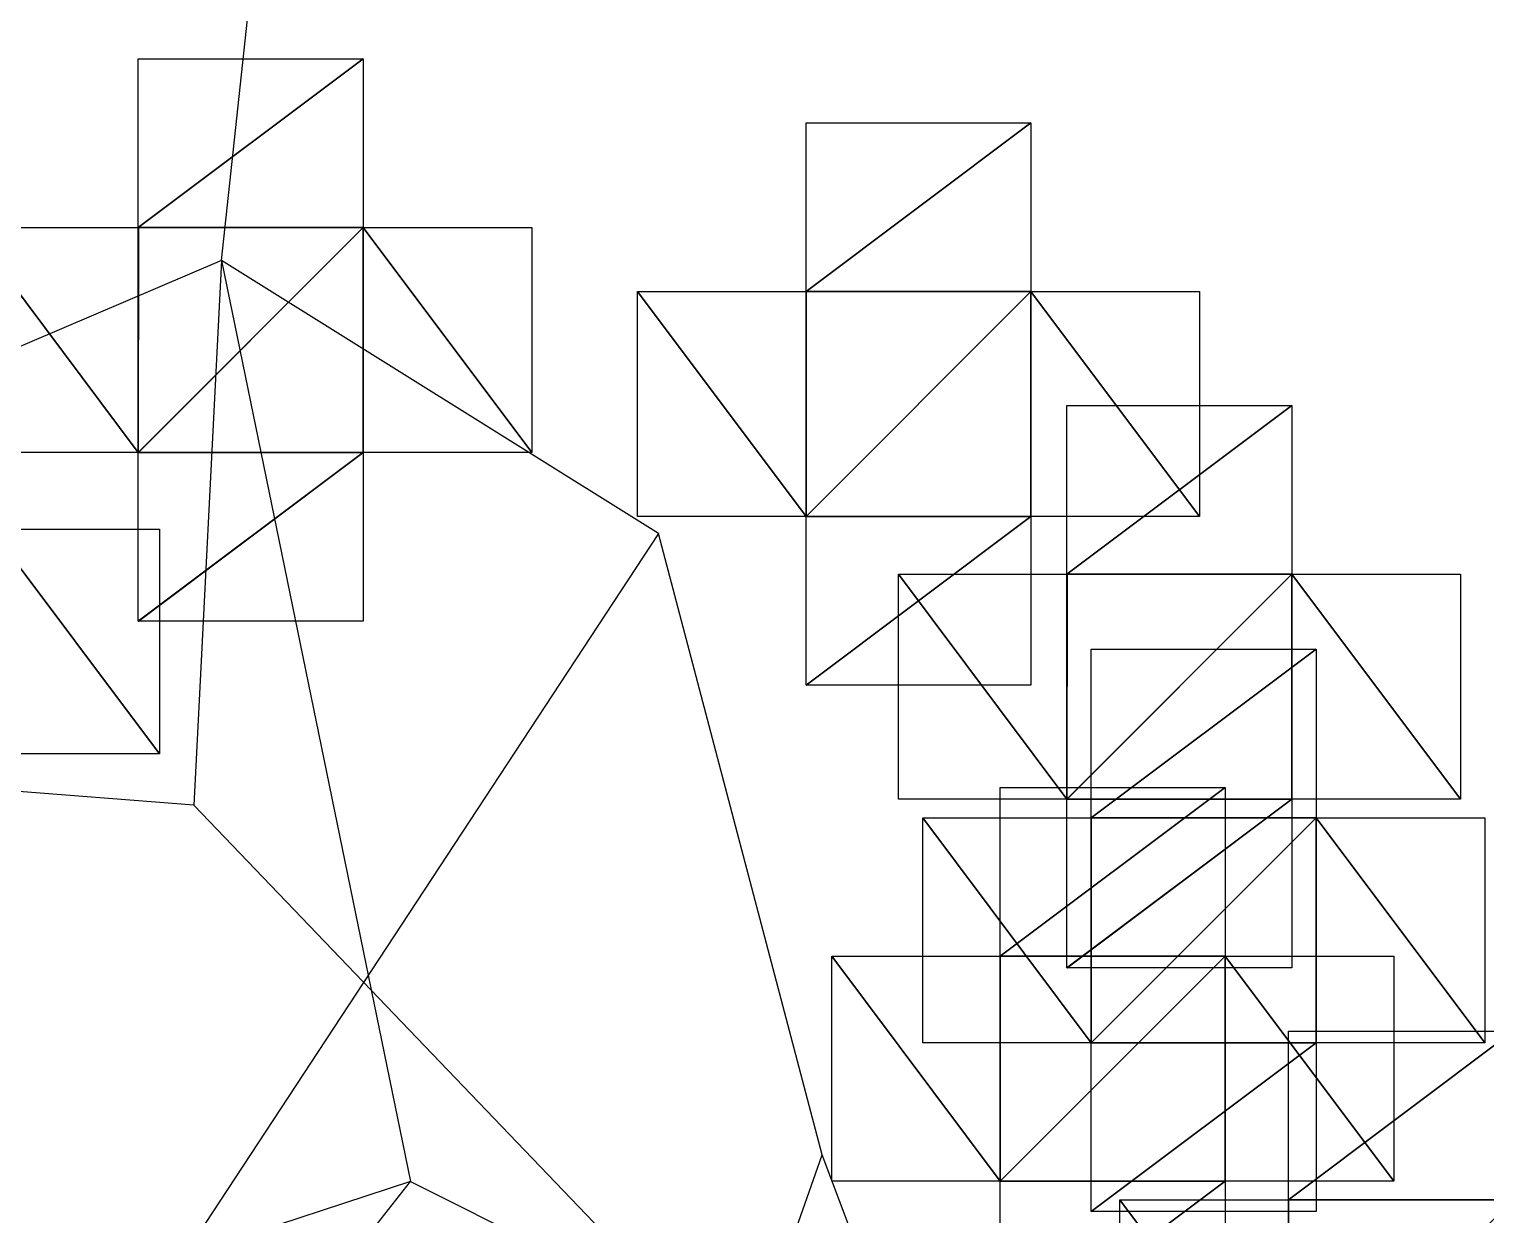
# Model space of a CAD drawing. Header units: metres. Extents: x -204 to 160, y -126 to 162.
# Drawn here: x -16.69 to 22.19, y 33.36 to 64.99 of the extents above; entities that cross this region are included whole.
import ezdxf

# ---------------------------------------------------------------- set-up
doc = ezdxf.new("R2010")
doc.units = ezdxf.units.M

msp = doc.modelspace()

# ---------------------------------------------------------------- linework, layer by layer
for p, q in [((-11.553381, 58.82183, -264.2174), (-9.482805, 78.13697, -264.81326)), ((-13.7769165, 59.702545, -433.01532), (-13.7769165, 64.202545, -433.01532)), ((-13.7769165, 64.202545, -433.01532), (-7.7769165, 64.202545, -433.01532)), ((-13.7769165, 59.702545, -433.01532), (-13.7769165, 64.202545, -433.01532)), ((-13.7769165, 64.202545, -433.01532), (-7.7769165, 64.202545, -433.01532)), ((-13.7769165, 59.702545, -433.01532), (-13.7769165, 64.202545, -433.01532)), ((-13.7769165, 64.202545, -433.01532), (-7.7769165, 64.202545, -433.01532)), ((-13.7769165, 59.702545, -433.01532), (-13.7769165, 64.202545, -433.01532)), ((-13.7769165, 64.202545, -433.01532), (-7.7769165, 64.202545, -433.01532)), ((-7.7769165, 64.202545, -433.01532), (-7.7769165, 59.702545, -433.01532)), ((-7.7769165, 64.202545, -433.01532), (-7.7769165, 59.702545, -433.01532)), ((-7.7769165, 64.202545, -433.01532), (-7.7769165, 59.702545, -433.01532)), ((-7.7769165, 64.202545, -433.01532), (-7.7769165, 59.702545, -433.01532)), ((4.0432434, 57.99225, -433.01532), (4.0432434, 62.49225, -433.01532)), ((4.0432434, 62.49225, -433.01532), (10.043243, 62.49225, -433.01532)), ((4.0432434, 57.99225, -433.01532), (4.0432434, 62.49225, -433.01532)), ((4.0432434, 62.49225, -433.01532), (10.043243, 62.49225, -433.01532)), ((4.0432434, 57.99225, -433.01532), (4.0432434, 62.49225, -433.01532)), ((4.0432434, 62.49225, -433.01532), (10.043243, 62.49225, -433.01532)), ((10.043243, 62.49225, -433.01532), (10.043243, 57.99225, -433.01532)), ((10.043243, 62.49225, -433.01532), (10.043243, 57.99225, -433.01532)), ((10.043243, 62.49225, -433.01532), (10.043243, 57.99225, -433.01532)), ((-18.276917, 59.702545, -433.01532), (-13.7769165, 59.702545, -433.01532)), ((-18.276917, 59.702545, -433.01532), (-13.7769165, 59.702545, -433.01532)), ((-18.276917, 59.702545, -433.01532), (-13.7769165, 59.702545, -433.01532)), ((-18.276917, 59.702545, -433.01532), (-13.7769165, 59.702545, -433.01532)), ((-7.7769165, 59.702545, -433.01532), (-3.2769165, 59.702545, -433.01532)), ((-7.7769165, 59.702545, -433.01532), (-3.2769165, 59.702545, -433.01532)), ((-7.7769165, 59.702545, -433.01532), (-3.2769165, 59.702545, -433.01532)), ((-7.7769165, 59.702545, -433.01532), (-3.2769165, 59.702545, -433.01532)), ((-3.2769165, 59.702545, -433.01532), (-3.2769165, 53.702545, -433.01532)), ((-3.2769165, 59.702545, -433.01532), (-3.2769165, 53.702545, -433.01532)), ((-3.2769165, 59.702545, -433.01532), (-3.2769165, 53.702545, -433.01532)), ((-3.2769165, 59.702545, -433.01532), (-3.2769165, 53.702545, -433.01532)), ((-11.553381, 58.82183, -264.2174), (-33.29386, 49.557404, -269.7845)), ((-11.553381, 58.82183, -264.2174), (-12.292042, 44.294456, -248.33626)), ((-11.553381, 58.82183, -264.2174), (-6.5095882, 34.250126, -261.5548)), ((0.10794449, 51.54225, -279.64114), (-11.553381, 58.82183, -264.2174)), ((-0.4567566, 51.99225, -433.01532), (-0.4567566, 57.99225, -433.01532)), ((-0.4567566, 57.99225, -433.01532), (4.0432434, 57.99225, -433.01532)), ((-0.4567566, 51.99225, -433.01532), (-0.4567566, 57.99225, -433.01532)), ((-0.4567566, 57.99225, -433.01532), (4.0432434, 57.99225, -433.01532)), ((-0.4567566, 51.99225, -433.01532), (-0.4567566, 57.99225, -433.01532)), ((-0.4567566, 57.99225, -433.01532), (4.0432434, 57.99225, -433.01532)), ((10.043243, 57.99225, -433.01532), (14.543243, 57.99225, -433.01532)), ((10.043243, 57.99225, -433.01532), (14.543243, 57.99225, -433.01532)), ((10.043243, 57.99225, -433.01532), (14.543243, 57.99225, -433.01532)), ((14.543243, 57.99225, -433.01532), (14.543243, 51.99225, -433.01532)), ((14.543243, 57.99225, -433.01532), (14.543243, 51.99225, -433.01532)), ((14.543243, 57.99225, -433.01532), (14.543243, 51.99225, -433.01532)), ((11.009216, 50.453186, -433.01532), (11.009216, 54.953186, -433.01532)), ((11.009216, 54.953186, -433.01532), (17.009216, 54.953186, -433.01532)), ((11.009216, 50.453186, -433.01532), (11.009216, 54.953186, -433.01532)), ((11.009216, 54.953186, -433.01532), (17.009216, 54.953186, -433.01532)), ((11.009216, 50.453186, -433.01532), (11.009216, 54.953186, -433.01532)), ((11.009216, 54.953186, -433.01532), (17.009216, 54.953186, -433.01532)), ((17.009216, 54.953186, -433.01532), (17.009216, 50.453186, -433.01532)), ((17.009216, 54.953186, -433.01532), (17.009216, 50.453186, -433.01532)), ((17.009216, 54.953186, -433.01532), (17.009216, 50.453186, -433.01532)), ((-13.7769165, 53.702545, -433.01532), (-18.276917, 53.702545, -433.01532)), ((-13.7769165, 53.702545, -433.01532), (-18.276917, 53.702545, -433.01532)), ((-13.7769165, 53.702545, -433.01532), (-18.276917, 53.702545, -433.01532)), ((-13.7769165, 53.702545, -433.01532), (-18.276917, 53.702545, -433.01532)), ((-13.7769165, 49.202545, -433.01532), (-13.7769165, 53.702545, -433.01532)), ((-13.7769165, 49.202545, -433.01532), (-13.7769165, 53.702545, -433.01532)), ((-13.7769165, 49.202545, -433.01532), (-13.7769165, 53.702545, -433.01532)), ((-13.7769165, 49.202545, -433.01532), (-13.7769165, 53.702545, -433.01532)), ((-3.2769165, 53.702545, -433.01532), (-7.7769165, 53.702545, -433.01532)), ((-7.7769165, 53.702545, -433.01532), (-7.7769165, 49.202545, -433.01532)), ((-3.2769165, 53.702545, -433.01532), (-7.7769165, 53.702545, -433.01532)), ((-7.7769165, 53.702545, -433.01532), (-7.7769165, 49.202545, -433.01532)), ((-3.2769165, 53.702545, -433.01532), (-7.7769165, 53.702545, -433.01532)), ((-7.7769165, 53.702545, -433.01532), (-7.7769165, 49.202545, -433.01532)), ((-3.2769165, 53.702545, -433.01532), (-7.7769165, 53.702545, -433.01532)), ((-7.7769165, 53.702545, -433.01532), (-7.7769165, 49.202545, -433.01532)), ((4.0432434, 51.99225, -433.01532), (-0.4567566, 51.99225, -433.01532)), ((4.0432434, 51.99225, -433.01532), (-0.4567566, 51.99225, -433.01532)), ((4.0432434, 51.99225, -433.01532), (-0.4567566, 51.99225, -433.01532)), ((4.0432434, 47.49225, -433.01532), (4.0432434, 51.99225, -433.01532)), ((4.0432434, 47.49225, -433.01532), (4.0432434, 51.99225, -433.01532)), ((4.0432434, 47.49225, -433.01532), (4.0432434, 51.99225, -433.01532)), ((14.543243, 51.99225, -433.01532), (10.043243, 51.99225, -433.01532)), ((10.043243, 51.99225, -433.01532), (10.043243, 47.49225, -433.01532)), ((14.543243, 51.99225, -433.01532), (10.043243, 51.99225, -433.01532)), ((10.043243, 51.99225, -433.01532), (10.043243, 47.49225, -433.01532)), ((14.543243, 51.99225, -433.01532), (10.043243, 51.99225, -433.01532)), ((10.043243, 51.99225, -433.01532), (10.043243, 47.49225, -433.01532)), ((-17.71524, 51.65927, -433.01532), (-13.2152405, 51.65927, -433.01532)), ((-17.71524, 51.65927, -433.01532), (-13.2152405, 51.65927, -433.01532)), ((-17.71524, 51.65927, -433.01532), (-13.2152405, 51.65927, -433.01532)), ((-17.71524, 51.65927, -433.01532), (-13.2152405, 51.65927, -433.01532)), ((0.10794449, 51.54225, -279.64114), (-13.275175, 31.182877, -277.49417)), ((-13.2152405, 51.65927, -433.01532), (-13.2152405, 45.65927, -433.01532)), ((-13.2152405, 51.65927, -433.01532), (-13.2152405, 45.65927, -433.01532)), ((-13.2152405, 51.65927, -433.01532), (-13.2152405, 45.65927, -433.01532)), ((-13.2152405, 51.65927, -433.01532), (-13.2152405, 45.65927, -433.01532)), ((4.478348, 34.96592, -275.32568), (0.10794449, 51.54225, -279.64114)), ((6.5092163, 44.453186, -433.01532), (6.5092163, 50.453186, -433.01532)), ((6.5092163, 50.453186, -433.01532), (11.009216, 50.453186, -433.01532)), ((6.5092163, 44.453186, -433.01532), (6.5092163, 50.453186, -433.01532)), ((6.5092163, 50.453186, -433.01532), (11.009216, 50.453186, -433.01532)), ((6.5092163, 44.453186, -433.01532), (6.5092163, 50.453186, -433.01532)), ((6.5092163, 50.453186, -433.01532), (11.009216, 50.453186, -433.01532)), ((17.009216, 50.453186, -433.01532), (21.509216, 50.453186, -433.01532)), ((17.009216, 50.453186, -433.01532), (21.509216, 50.453186, -433.01532)), ((17.009216, 50.453186, -433.01532), (21.509216, 50.453186, -433.01532)), ((21.509216, 50.453186, -433.01532), (21.509216, 44.453186, -433.01532)), ((21.509216, 50.453186, -433.01532), (21.509216, 44.453186, -433.01532)), ((21.509216, 50.453186, -433.01532), (21.509216, 44.453186, -433.01532)), ((-7.7769165, 49.202545, -433.01532), (-13.7769165, 49.202545, -433.01532)), ((-7.7769165, 49.202545, -433.01532), (-13.7769165, 49.202545, -433.01532)), ((-7.7769165, 49.202545, -433.01532), (-13.7769165, 49.202545, -433.01532)), ((-7.7769165, 49.202545, -433.01532), (-13.7769165, 49.202545, -433.01532)), ((11.658081, 43.950287, -433.01532), (11.658081, 48.450287, -433.01532)), ((11.658081, 48.450287, -433.01532), (17.658081, 48.450287, -433.01532)), ((11.658081, 43.950287, -433.01532), (11.658081, 48.450287, -433.01532)), ((11.658081, 48.450287, -433.01532), (17.658081, 48.450287, -433.01532)), ((11.658081, 43.950287, -433.01532), (11.658081, 48.450287, -433.01532)), ((11.658081, 48.450287, -433.01532), (17.658081, 48.450287, -433.01532)), ((11.658081, 43.950287, -433.01532), (11.658081, 48.450287, -433.01532)), ((11.658081, 48.450287, -433.01532), (17.658081, 48.450287, -433.01532)), ((11.658081, 43.950287, -433.01532), (11.658081, 48.450287, -433.01532)), ((11.658081, 48.450287, -433.01532), (17.658081, 48.450287, -433.01532)), ((17.658081, 48.450287, -433.01532), (17.658081, 43.950287, -433.01532)), ((17.658081, 48.450287, -433.01532), (17.658081, 43.950287, -433.01532)), ((17.658081, 48.450287, -433.01532), (17.658081, 43.950287, -433.01532)), ((17.658081, 48.450287, -433.01532), (17.658081, 43.950287, -433.01532)), ((17.658081, 48.450287, -433.01532), (17.658081, 43.950287, -433.01532)), ((10.043243, 47.49225, -433.01532), (4.0432434, 47.49225, -433.01532)), ((10.043243, 47.49225, -433.01532), (4.0432434, 47.49225, -433.01532)), ((10.043243, 47.49225, -433.01532), (4.0432434, 47.49225, -433.01532)), ((-12.292042, 44.294456, -248.33626), (-28.40346, 45.533447, -254.81862)), ((-13.2152405, 45.65927, -433.01532), (-17.71524, 45.65927, -433.01532)), ((-13.2152405, 45.65927, -433.01532), (-17.71524, 45.65927, -433.01532)), ((-13.2152405, 45.65927, -433.01532), (-17.71524, 45.65927, -433.01532)), ((-13.2152405, 45.65927, -433.01532), (-17.71524, 45.65927, -433.01532)), ((9.229126, 40.263855, -433.01532), (9.229126, 44.763855, -433.01532)), ((9.229126, 44.763855, -433.01532), (15.229126, 44.763855, -433.01532)), ((9.229126, 40.263855, -433.01532), (9.229126, 44.763855, -433.01532)), ((9.229126, 44.763855, -433.01532), (15.229126, 44.763855, -433.01532)), ((9.229126, 40.263855, -433.01532), (9.229126, 44.763855, -433.01532)), ((9.229126, 44.763855, -433.01532), (15.229126, 44.763855, -433.01532)), ((9.229126, 40.263855, -433.01532), (9.229126, 44.763855, -433.01532)), ((9.229126, 44.763855, -433.01532), (15.229126, 44.763855, -433.01532)), ((15.229126, 44.763855, -433.01532), (15.229126, 40.263855, -433.01532)), ((15.229126, 44.763855, -433.01532), (15.229126, 40.263855, -433.01532)), ((15.229126, 44.763855, -433.01532), (15.229126, 40.263855, -433.01532)), ((15.229126, 44.763855, -433.01532), (15.229126, 40.263855, -433.01532)), ((11.009216, 44.453186, -433.01532), (6.5092163, 44.453186, -433.01532)), ((11.009216, 44.453186, -433.01532), (6.5092163, 44.453186, -433.01532)), ((11.009216, 44.453186, -433.01532), (6.5092163, 44.453186, -433.01532)), ((11.009216, 39.953186, -433.01532), (11.009216, 44.453186, -433.01532)), ((11.009216, 39.953186, -433.01532), (11.009216, 44.453186, -433.01532)), ((11.009216, 39.953186, -433.01532), (11.009216, 44.453186, -433.01532)), ((21.509216, 44.453186, -433.01532), (17.009216, 44.453186, -433.01532)), ((17.009216, 44.453186, -433.01532), (17.009216, 39.953186, -433.01532)), ((21.509216, 44.453186, -433.01532), (17.009216, 44.453186, -433.01532)), ((17.009216, 44.453186, -433.01532), (17.009216, 39.953186, -433.01532)), ((21.509216, 44.453186, -433.01532), (17.009216, 44.453186, -433.01532)), ((17.009216, 44.453186, -433.01532), (17.009216, 39.953186, -433.01532)), ((-12.292042, 44.294456, -248.33626), (8.202457, 22.91521, -242.30919)), ((7.158081, 37.950287, -433.01532), (7.158081, 43.950287, -433.01532)), ((7.158081, 43.950287, -433.01532), (11.658081, 43.950287, -433.01532)), ((7.158081, 37.950287, -433.01532), (7.158081, 43.950287, -433.01532)), ((7.158081, 43.950287, -433.01532), (11.658081, 43.950287, -433.01532)), ((7.158081, 37.950287, -433.01532), (7.158081, 43.950287, -433.01532)), ((7.158081, 43.950287, -433.01532), (11.658081, 43.950287, -433.01532)), ((7.158081, 37.950287, -433.01532), (7.158081, 43.950287, -433.01532)), ((7.158081, 43.950287, -433.01532), (11.658081, 43.950287, -433.01532)), ((7.158081, 37.950287, -433.01532), (7.158081, 43.950287, -433.01532)), ((7.158081, 43.950287, -433.01532), (11.658081, 43.950287, -433.01532)), ((17.658081, 43.950287, -433.01532), (22.158081, 43.950287, -433.01532)), ((17.658081, 43.950287, -433.01532), (22.158081, 43.950287, -433.01532)), ((17.658081, 43.950287, -433.01532), (22.158081, 43.950287, -433.01532)), ((17.658081, 43.950287, -433.01532), (22.158081, 43.950287, -433.01532)), ((17.658081, 43.950287, -433.01532), (22.158081, 43.950287, -433.01532)), ((22.158081, 43.950287, -433.01532), (22.158081, 37.950287, -433.01532)), ((22.158081, 43.950287, -433.01532), (22.158081, 37.950287, -433.01532)), ((22.158081, 43.950287, -433.01532), (22.158081, 37.950287, -433.01532)), ((22.158081, 43.950287, -433.01532), (22.158081, 37.950287, -433.01532)), ((22.158081, 43.950287, -433.01532), (22.158081, 37.950287, -433.01532)), ((4.729126, 34.263855, -433.01532), (4.729126, 40.263855, -433.01532)), ((4.729126, 40.263855, -433.01532), (9.229126, 40.263855, -433.01532)), ((4.729126, 34.263855, -433.01532), (4.729126, 40.263855, -433.01532)), ((4.729126, 40.263855, -433.01532), (9.229126, 40.263855, -433.01532)), ((4.729126, 34.263855, -433.01532), (4.729126, 40.263855, -433.01532)), ((4.729126, 40.263855, -433.01532), (9.229126, 40.263855, -433.01532)), ((4.729126, 34.263855, -433.01532), (4.729126, 40.263855, -433.01532)), ((4.729126, 40.263855, -433.01532), (9.229126, 40.263855, -433.01532)), ((15.229126, 40.263855, -433.01532), (19.729126, 40.263855, -433.01532)), ((15.229126, 40.263855, -433.01532), (19.729126, 40.263855, -433.01532)), ((15.229126, 40.263855, -433.01532), (19.729126, 40.263855, -433.01532)), ((15.229126, 40.263855, -433.01532), (19.729126, 40.263855, -433.01532)), ((19.729126, 40.263855, -433.01532), (19.729126, 34.263855, -433.01532)), ((19.729126, 40.263855, -433.01532), (19.729126, 34.263855, -433.01532)), ((19.729126, 40.263855, -433.01532), (19.729126, 34.263855, -433.01532)), ((19.729126, 40.263855, -433.01532), (19.729126, 34.263855, -433.01532)), ((17.009216, 39.953186, -433.01532), (11.009216, 39.953186, -433.01532)), ((17.009216, 39.953186, -433.01532), (11.009216, 39.953186, -433.01532)), ((17.009216, 39.953186, -433.01532), (11.009216, 39.953186, -433.01532)), ((16.920593, 33.758698, -433.01532), (16.920593, 38.258698, -433.01532)), ((16.920593, 38.258698, -433.01532), (22.920593, 38.258698, -433.01532)), ((16.920593, 33.758698, -433.01532), (16.920593, 38.258698, -433.01532)), ((16.920593, 38.258698, -433.01532), (22.920593, 38.258698, -433.01532)), ((11.658081, 37.950287, -433.01532), (7.158081, 37.950287, -433.01532)), ((11.658081, 37.950287, -433.01532), (7.158081, 37.950287, -433.01532)), ((11.658081, 37.950287, -433.01532), (7.158081, 37.950287, -433.01532)), ((11.658081, 37.950287, -433.01532), (7.158081, 37.950287, -433.01532)), ((11.658081, 37.950287, -433.01532), (7.158081, 37.950287, -433.01532)), ((11.658081, 33.450287, -433.01532), (11.658081, 37.950287, -433.01532)), ((11.658081, 33.450287, -433.01532), (11.658081, 37.950287, -433.01532)), ((11.658081, 33.450287, -433.01532), (11.658081, 37.950287, -433.01532)), ((11.658081, 33.450287, -433.01532), (11.658081, 37.950287, -433.01532)), ((11.658081, 33.450287, -433.01532), (11.658081, 37.950287, -433.01532)), ((22.158081, 37.950287, -433.01532), (17.658081, 37.950287, -433.01532)), ((17.658081, 37.950287, -433.01532), (17.658081, 33.450287, -433.01532)), ((22.158081, 37.950287, -433.01532), (17.658081, 37.950287, -433.01532)), ((17.658081, 37.950287, -433.01532), (17.658081, 33.450287, -433.01532)), ((22.158081, 37.950287, -433.01532), (17.658081, 37.950287, -433.01532)), ((17.658081, 37.950287, -433.01532), (17.658081, 33.450287, -433.01532)), ((22.158081, 37.950287, -433.01532), (17.658081, 37.950287, -433.01532)), ((17.658081, 37.950287, -433.01532), (17.658081, 33.450287, -433.01532)), ((22.158081, 37.950287, -433.01532), (17.658081, 37.950287, -433.01532)), ((17.658081, 37.950287, -433.01532), (17.658081, 33.450287, -433.01532)), ((-2.311531, 15.771355, -264.9617), (4.478348, 34.96592, -275.32568)), ((8.217918, 25.041054, -290.98334), (4.478348, 34.96592, -275.32568)), ((-6.5095882, 34.250126, -261.5548), (-26.95377, 27.566257, -249.31044)), ((-25.890244, 9.73909, -262.0864), (-6.5095882, 34.250126, -261.5548)), ((-6.5095882, 34.250126, -261.5548), (20.021427, 21.002384, -267.0903)), ((9.229126, 34.263855, -433.01532), (4.729126, 34.263855, -433.01532)), ((9.229126, 34.263855, -433.01532), (4.729126, 34.263855, -433.01532)), ((9.229126, 34.263855, -433.01532), (4.729126, 34.263855, -433.01532)), ((9.229126, 34.263855, -433.01532), (4.729126, 34.263855, -433.01532)), ((9.229126, 29.763855, -433.01532), (9.229126, 34.263855, -433.01532)), ((9.229126, 29.763855, -433.01532), (9.229126, 34.263855, -433.01532)), ((9.229126, 29.763855, -433.01532), (9.229126, 34.263855, -433.01532)), ((9.229126, 29.763855, -433.01532), (9.229126, 34.263855, -433.01532)), ((19.729126, 34.263855, -433.01532), (15.229126, 34.263855, -433.01532)), ((15.229126, 34.263855, -433.01532), (15.229126, 29.763855, -433.01532)), ((19.729126, 34.263855, -433.01532), (15.229126, 34.263855, -433.01532)), ((15.229126, 34.263855, -433.01532), (15.229126, 29.763855, -433.01532)), ((19.729126, 34.263855, -433.01532), (15.229126, 34.263855, -433.01532)), ((15.229126, 34.263855, -433.01532), (15.229126, 29.763855, -433.01532)), ((19.729126, 34.263855, -433.01532), (15.229126, 34.263855, -433.01532)), ((15.229126, 34.263855, -433.01532), (15.229126, 29.763855, -433.01532)), ((17.658081, 33.450287, -433.01532), (11.658081, 33.450287, -433.01532)), ((17.658081, 33.450287, -433.01532), (11.658081, 33.450287, -433.01532)), ((17.658081, 33.450287, -433.01532), (11.658081, 33.450287, -433.01532)), ((17.658081, 33.450287, -433.01532), (11.658081, 33.450287, -433.01532)), ((17.658081, 33.450287, -433.01532), (11.658081, 33.450287, -433.01532)), ((12.420593, 27.758698, -433.01532), (12.420593, 33.758698, -433.01532)), ((12.420593, 33.758698, -433.01532), (16.920593, 33.758698, -433.01532)), ((12.420593, 27.758698, -433.01532), (12.420593, 33.758698, -433.01532)), ((12.420593, 33.758698, -433.01532), (16.920593, 33.758698, -433.01532))]:
    msp.add_line(p, q)
for points in [[(-13.7769165, 59.702545, -433.01532), (-13.7769165, 64.202545, -433.01532), (-7.7769165, 64.202545, -433.01532), (-7.7768164, 64.202644, -433.01523)], [(-13.7769165, 59.702545, -433.01532), (-13.7769165, 64.202545, -433.01532), (-7.7769165, 64.202545, -433.01532), (-7.7768164, 64.202644, -433.01523)], [(-13.7769165, 59.702545, -433.01532), (-13.7769165, 64.202545, -433.01532), (-7.7769165, 64.202545, -433.01532), (-7.7768164, 64.202644, -433.01523)], [(-13.7769165, 59.702545, -433.01532), (-13.7769165, 64.202545, -433.01532), (-7.7769165, 64.202545, -433.01532), (-7.7768164, 64.202644, -433.01523)], [(-13.7769165, 59.702545, -433.01532), (-7.7769165, 64.202545, -433.01532), (-7.7769165, 59.702545, -433.01532), (-7.7768164, 59.702644, -433.01523)], [(-13.7769165, 59.702545, -433.01532), (-7.7769165, 64.202545, -433.01532), (-7.7769165, 59.702545, -433.01532), (-7.7768164, 59.702644, -433.01523)], [(-13.7769165, 59.702545, -433.01532), (-7.7769165, 64.202545, -433.01532), (-7.7769165, 59.702545, -433.01532), (-7.7768164, 59.702644, -433.01523)], [(-13.7769165, 59.702545, -433.01532), (-7.7769165, 64.202545, -433.01532), (-7.7769165, 59.702545, -433.01532), (-7.7768164, 59.702644, -433.01523)], [(4.0432434, 57.99225, -433.01532), (4.0432434, 62.49225, -433.01532), (10.043243, 62.49225, -433.01532), (10.043344, 62.492348, -433.01523)], [(4.0432434, 57.99225, -433.01532), (4.0432434, 62.49225, -433.01532), (10.043243, 62.49225, -433.01532), (10.043344, 62.492348, -433.01523)], [(4.0432434, 57.99225, -433.01532), (4.0432434, 62.49225, -433.01532), (10.043243, 62.49225, -433.01532), (10.043344, 62.492348, -433.01523)], [(4.0432434, 57.99225, -433.01532), (10.043243, 62.49225, -433.01532), (10.043243, 57.99225, -433.01532), (10.043344, 57.992348, -433.01523)], [(4.0432434, 57.99225, -433.01532), (10.043243, 62.49225, -433.01532), (10.043243, 57.99225, -433.01532), (10.043344, 57.992348, -433.01523)], [(4.0432434, 57.99225, -433.01532), (10.043243, 62.49225, -433.01532), (10.043243, 57.99225, -433.01532), (10.043344, 57.992348, -433.01523)], [(-13.7769165, 53.702545, -433.01532), (-18.276917, 53.702545, -433.01532), (-18.276917, 59.702545, -433.01532), (-18.276817, 59.702644, -433.01523)], [(-13.7769165, 53.702545, -433.01532), (-18.276917, 59.702545, -433.01532), (-13.7769165, 59.702545, -433.01532), (-13.776816, 59.702644, -433.01523)], [(-13.7769165, 53.702545, -433.01532), (-18.276917, 53.702545, -433.01532), (-18.276917, 59.702545, -433.01532), (-18.276817, 59.702644, -433.01523)], [(-13.7769165, 53.702545, -433.01532), (-18.276917, 59.702545, -433.01532), (-13.7769165, 59.702545, -433.01532), (-13.776816, 59.702644, -433.01523)], [(-13.7769165, 53.702545, -433.01532), (-18.276917, 53.702545, -433.01532), (-18.276917, 59.702545, -433.01532), (-18.276817, 59.702644, -433.01523)], [(-13.7769165, 53.702545, -433.01532), (-18.276917, 59.702545, -433.01532), (-13.7769165, 59.702545, -433.01532), (-13.776816, 59.702644, -433.01523)], [(-13.7769165, 53.702545, -433.01532), (-18.276917, 53.702545, -433.01532), (-18.276917, 59.702545, -433.01532), (-18.276817, 59.702644, -433.01523)], [(-13.7769165, 53.702545, -433.01532), (-18.276917, 59.702545, -433.01532), (-13.7769165, 59.702545, -433.01532), (-13.776816, 59.702644, -433.01523)], [(-13.7769165, 53.702545, -433.01532), (-13.7769165, 59.702545, -433.01532), (-7.7769165, 59.702545, -433.01532), (-7.7768164, 59.702644, -433.01523)], [(-13.7769165, 53.702545, -433.01532), (-13.7769165, 59.702545, -433.01532), (-7.7769165, 59.702545, -433.01532), (-7.7768164, 59.702644, -433.01523)], [(-13.7769165, 53.702545, -433.01532), (-13.7769165, 59.702545, -433.01532), (-7.7769165, 59.702545, -433.01532), (-7.7768164, 59.702644, -433.01523)], [(-13.7769165, 53.702545, -433.01532), (-13.7769165, 59.702545, -433.01532), (-7.7769165, 59.702545, -433.01532), (-7.7768164, 59.702644, -433.01523)], [(-7.7769165, 59.702545, -433.01532), (-7.7769165, 53.702545, -433.01532), (-13.7769165, 53.702545, -433.01532), (-13.776816, 53.702644, -433.01523)], [(-7.7769165, 59.702545, -433.01532), (-7.7769165, 53.702545, -433.01532), (-13.7769165, 53.702545, -433.01532), (-13.776816, 53.702644, -433.01523)], [(-7.7769165, 59.702545, -433.01532), (-7.7769165, 53.702545, -433.01532), (-13.7769165, 53.702545, -433.01532), (-13.776816, 53.702644, -433.01523)], [(-7.7769165, 59.702545, -433.01532), (-7.7769165, 53.702545, -433.01532), (-13.7769165, 53.702545, -433.01532), (-13.776816, 53.702644, -433.01523)], [(-7.7769165, 59.702545, -433.01532), (-3.2769165, 59.702545, -433.01532), (-3.2769165, 53.702545, -433.01532), (-3.2768166, 53.702644, -433.01523)], [(-7.7769165, 59.702545, -433.01532), (-3.2769165, 53.702545, -433.01532), (-7.7769165, 53.702545, -433.01532), (-7.7768164, 53.702644, -433.01523)], [(-7.7769165, 59.702545, -433.01532), (-3.2769165, 59.702545, -433.01532), (-3.2769165, 53.702545, -433.01532), (-3.2768166, 53.702644, -433.01523)], [(-7.7769165, 59.702545, -433.01532), (-3.2769165, 53.702545, -433.01532), (-7.7769165, 53.702545, -433.01532), (-7.7768164, 53.702644, -433.01523)], [(-7.7769165, 59.702545, -433.01532), (-3.2769165, 59.702545, -433.01532), (-3.2769165, 53.702545, -433.01532), (-3.2768166, 53.702644, -433.01523)], [(-7.7769165, 59.702545, -433.01532), (-3.2769165, 53.702545, -433.01532), (-7.7769165, 53.702545, -433.01532), (-7.7768164, 53.702644, -433.01523)], [(-7.7769165, 59.702545, -433.01532), (-3.2769165, 59.702545, -433.01532), (-3.2769165, 53.702545, -433.01532), (-3.2768166, 53.702644, -433.01523)], [(-7.7769165, 59.702545, -433.01532), (-3.2769165, 53.702545, -433.01532), (-7.7769165, 53.702545, -433.01532), (-7.7768164, 53.702644, -433.01523)], [(4.0432434, 51.99225, -433.01532), (-0.4567566, 51.99225, -433.01532), (-0.4567566, 57.99225, -433.01532), (-0.4566566, 57.992348, -433.01523)], [(4.0432434, 51.99225, -433.01532), (-0.4567566, 57.99225, -433.01532), (4.0432434, 57.99225, -433.01532), (4.0433435, 57.992348, -433.01523)], [(4.0432434, 51.99225, -433.01532), (-0.4567566, 51.99225, -433.01532), (-0.4567566, 57.99225, -433.01532), (-0.4566566, 57.992348, -433.01523)], [(4.0432434, 51.99225, -433.01532), (-0.4567566, 57.99225, -433.01532), (4.0432434, 57.99225, -433.01532), (4.0433435, 57.992348, -433.01523)], [(4.0432434, 51.99225, -433.01532), (-0.4567566, 51.99225, -433.01532), (-0.4567566, 57.99225, -433.01532), (-0.4566566, 57.992348, -433.01523)], [(4.0432434, 51.99225, -433.01532), (-0.4567566, 57.99225, -433.01532), (4.0432434, 57.99225, -433.01532), (4.0433435, 57.992348, -433.01523)], [(4.0432434, 51.99225, -433.01532), (4.0432434, 57.99225, -433.01532), (10.043243, 57.99225, -433.01532), (10.043344, 57.992348, -433.01523)], [(4.0432434, 51.99225, -433.01532), (4.0432434, 57.99225, -433.01532), (10.043243, 57.99225, -433.01532), (10.043344, 57.992348, -433.01523)], [(4.0432434, 51.99225, -433.01532), (4.0432434, 57.99225, -433.01532), (10.043243, 57.99225, -433.01532), (10.043344, 57.992348, -433.01523)], [(10.043243, 57.99225, -433.01532), (10.043243, 51.99225, -433.01532), (4.0432434, 51.99225, -433.01532), (4.0433435, 51.992348, -433.01523)], [(10.043243, 57.99225, -433.01532), (10.043243, 51.99225, -433.01532), (4.0432434, 51.99225, -433.01532), (4.0433435, 51.992348, -433.01523)], [(10.043243, 57.99225, -433.01532), (10.043243, 51.99225, -433.01532), (4.0432434, 51.99225, -433.01532), (4.0433435, 51.992348, -433.01523)], [(10.043243, 57.99225, -433.01532), (14.543243, 57.99225, -433.01532), (14.543243, 51.99225, -433.01532), (14.543344, 51.992348, -433.01523)], [(10.043243, 57.99225, -433.01532), (14.543243, 51.99225, -433.01532), (10.043243, 51.99225, -433.01532), (10.043344, 51.992348, -433.01523)], [(10.043243, 57.99225, -433.01532), (14.543243, 57.99225, -433.01532), (14.543243, 51.99225, -433.01532), (14.543344, 51.992348, -433.01523)], [(10.043243, 57.99225, -433.01532), (14.543243, 51.99225, -433.01532), (10.043243, 51.99225, -433.01532), (10.043344, 51.992348, -433.01523)], [(10.043243, 57.99225, -433.01532), (14.543243, 57.99225, -433.01532), (14.543243, 51.99225, -433.01532), (14.543344, 51.992348, -433.01523)], [(10.043243, 57.99225, -433.01532), (14.543243, 51.99225, -433.01532), (10.043243, 51.99225, -433.01532), (10.043344, 51.992348, -433.01523)], [(11.009216, 50.453186, -433.01532), (11.009216, 54.953186, -433.01532), (17.009216, 54.953186, -433.01532), (17.009315, 54.953285, -433.01523)], [(11.009216, 50.453186, -433.01532), (11.009216, 54.953186, -433.01532), (17.009216, 54.953186, -433.01532), (17.009315, 54.953285, -433.01523)], [(11.009216, 50.453186, -433.01532), (11.009216, 54.953186, -433.01532), (17.009216, 54.953186, -433.01532), (17.009315, 54.953285, -433.01523)], [(11.009216, 50.453186, -433.01532), (17.009216, 54.953186, -433.01532), (17.009216, 50.453186, -433.01532), (17.009315, 50.453285, -433.01523)], [(11.009216, 50.453186, -433.01532), (17.009216, 54.953186, -433.01532), (17.009216, 50.453186, -433.01532), (17.009315, 50.453285, -433.01523)], [(11.009216, 50.453186, -433.01532), (17.009216, 54.953186, -433.01532), (17.009216, 50.453186, -433.01532), (17.009315, 50.453285, -433.01523)], [(-7.7769165, 53.702545, -433.01532), (-13.7769165, 49.202545, -433.01532), (-13.7769165, 53.702545, -433.01532), (-13.776816, 53.702644, -433.01523)], [(-7.7769165, 53.702545, -433.01532), (-13.7769165, 49.202545, -433.01532), (-13.7769165, 53.702545, -433.01532), (-13.776816, 53.702644, -433.01523)], [(-7.7769165, 53.702545, -433.01532), (-13.7769165, 49.202545, -433.01532), (-13.7769165, 53.702545, -433.01532), (-13.776816, 53.702644, -433.01523)], [(-7.7769165, 53.702545, -433.01532), (-13.7769165, 49.202545, -433.01532), (-13.7769165, 53.702545, -433.01532), (-13.776816, 53.702644, -433.01523)], [(-7.7769165, 53.702545, -433.01532), (-7.7769165, 49.202545, -433.01532), (-13.7769165, 49.202545, -433.01532), (-13.776816, 49.202644, -433.01523)], [(-7.7769165, 53.702545, -433.01532), (-7.7769165, 49.202545, -433.01532), (-13.7769165, 49.202545, -433.01532), (-13.776816, 49.202644, -433.01523)], [(-7.7769165, 53.702545, -433.01532), (-7.7769165, 49.202545, -433.01532), (-13.7769165, 49.202545, -433.01532), (-13.776816, 49.202644, -433.01523)], [(-7.7769165, 53.702545, -433.01532), (-7.7769165, 49.202545, -433.01532), (-13.7769165, 49.202545, -433.01532), (-13.776816, 49.202644, -433.01523)], [(10.043243, 51.99225, -433.01532), (4.0432434, 47.49225, -433.01532), (4.0432434, 51.99225, -433.01532), (4.0433435, 51.992348, -433.01523)], [(10.043243, 51.99225, -433.01532), (4.0432434, 47.49225, -433.01532), (4.0432434, 51.99225, -433.01532), (4.0433435, 51.992348, -433.01523)], [(10.043243, 51.99225, -433.01532), (4.0432434, 47.49225, -433.01532), (4.0432434, 51.99225, -433.01532), (4.0433435, 51.992348, -433.01523)], [(10.043243, 51.99225, -433.01532), (10.043243, 47.49225, -433.01532), (4.0432434, 47.49225, -433.01532), (4.0433435, 47.492348, -433.01523)], [(10.043243, 51.99225, -433.01532), (10.043243, 47.49225, -433.01532), (4.0432434, 47.49225, -433.01532), (4.0433435, 47.492348, -433.01523)], [(10.043243, 51.99225, -433.01532), (10.043243, 47.49225, -433.01532), (4.0432434, 47.49225, -433.01532), (4.0433435, 47.492348, -433.01523)], [(-17.71524, 51.65927, -433.01532), (-13.2152405, 51.65927, -433.01532), (-13.2152405, 45.65927, -433.01532), (-13.21514, 45.65937, -433.01523)], [(-17.71524, 51.65927, -433.01532), (-13.2152405, 45.65927, -433.01532), (-17.71524, 45.65927, -433.01532), (-17.715141, 45.65937, -433.01523)], [(-17.71524, 51.65927, -433.01532), (-13.2152405, 51.65927, -433.01532), (-13.2152405, 45.65927, -433.01532), (-13.21514, 45.65937, -433.01523)], [(-17.71524, 51.65927, -433.01532), (-13.2152405, 45.65927, -433.01532), (-17.71524, 45.65927, -433.01532), (-17.715141, 45.65937, -433.01523)], [(-17.71524, 51.65927, -433.01532), (-13.2152405, 51.65927, -433.01532), (-13.2152405, 45.65927, -433.01532), (-13.21514, 45.65937, -433.01523)], [(-17.71524, 51.65927, -433.01532), (-13.2152405, 45.65927, -433.01532), (-17.71524, 45.65927, -433.01532), (-17.715141, 45.65937, -433.01523)], [(-17.71524, 51.65927, -433.01532), (-13.2152405, 51.65927, -433.01532), (-13.2152405, 45.65927, -433.01532), (-13.21514, 45.65937, -433.01523)], [(-17.71524, 51.65927, -433.01532), (-13.2152405, 45.65927, -433.01532), (-17.71524, 45.65927, -433.01532), (-17.715141, 45.65937, -433.01523)], [(11.009216, 44.453186, -433.01532), (6.5092163, 44.453186, -433.01532), (6.5092163, 50.453186, -433.01532), (6.5093164, 50.453285, -433.01523)], [(11.009216, 44.453186, -433.01532), (6.5092163, 50.453186, -433.01532), (11.009216, 50.453186, -433.01532), (11.009316, 50.453285, -433.01523)], [(11.009216, 44.453186, -433.01532), (6.5092163, 44.453186, -433.01532), (6.5092163, 50.453186, -433.01532), (6.5093164, 50.453285, -433.01523)], [(11.009216, 44.453186, -433.01532), (6.5092163, 50.453186, -433.01532), (11.009216, 50.453186, -433.01532), (11.009316, 50.453285, -433.01523)], [(11.009216, 44.453186, -433.01532), (6.5092163, 44.453186, -433.01532), (6.5092163, 50.453186, -433.01532), (6.5093164, 50.453285, -433.01523)], [(11.009216, 44.453186, -433.01532), (6.5092163, 50.453186, -433.01532), (11.009216, 50.453186, -433.01532), (11.009316, 50.453285, -433.01523)], [(11.009216, 44.453186, -433.01532), (11.009216, 50.453186, -433.01532), (17.009216, 50.453186, -433.01532), (17.009315, 50.453285, -433.01523)], [(11.009216, 44.453186, -433.01532), (11.009216, 50.453186, -433.01532), (17.009216, 50.453186, -433.01532), (17.009315, 50.453285, -433.01523)], [(11.009216, 44.453186, -433.01532), (11.009216, 50.453186, -433.01532), (17.009216, 50.453186, -433.01532), (17.009315, 50.453285, -433.01523)], [(17.009216, 50.453186, -433.01532), (17.009216, 44.453186, -433.01532), (11.009216, 44.453186, -433.01532), (11.009316, 44.453285, -433.01523)], [(17.009216, 50.453186, -433.01532), (17.009216, 44.453186, -433.01532), (11.009216, 44.453186, -433.01532), (11.009316, 44.453285, -433.01523)], [(17.009216, 50.453186, -433.01532), (17.009216, 44.453186, -433.01532), (11.009216, 44.453186, -433.01532), (11.009316, 44.453285, -433.01523)], [(17.009216, 50.453186, -433.01532), (21.509216, 50.453186, -433.01532), (21.509216, 44.453186, -433.01532), (21.509315, 44.453285, -433.01523)], [(17.009216, 50.453186, -433.01532), (21.509216, 44.453186, -433.01532), (17.009216, 44.453186, -433.01532), (17.009315, 44.453285, -433.01523)], [(17.009216, 50.453186, -433.01532), (21.509216, 50.453186, -433.01532), (21.509216, 44.453186, -433.01532), (21.509315, 44.453285, -433.01523)], [(17.009216, 50.453186, -433.01532), (21.509216, 44.453186, -433.01532), (17.009216, 44.453186, -433.01532), (17.009315, 44.453285, -433.01523)], [(17.009216, 50.453186, -433.01532), (21.509216, 50.453186, -433.01532), (21.509216, 44.453186, -433.01532), (21.509315, 44.453285, -433.01523)], [(17.009216, 50.453186, -433.01532), (21.509216, 44.453186, -433.01532), (17.009216, 44.453186, -433.01532), (17.009315, 44.453285, -433.01523)], [(11.658081, 43.950287, -433.01532), (11.658081, 48.450287, -433.01532), (17.658081, 48.450287, -433.01532), (17.65818, 48.450386, -433.01523)], [(11.658081, 43.950287, -433.01532), (11.658081, 48.450287, -433.01532), (17.658081, 48.450287, -433.01532), (17.65818, 48.450386, -433.01523)], [(11.658081, 43.950287, -433.01532), (11.658081, 48.450287, -433.01532), (17.658081, 48.450287, -433.01532), (17.65818, 48.450386, -433.01523)], [(11.658081, 43.950287, -433.01532), (11.658081, 48.450287, -433.01532), (17.658081, 48.450287, -433.01532), (17.65818, 48.450386, -433.01523)], [(11.658081, 43.950287, -433.01532), (11.658081, 48.450287, -433.01532), (17.658081, 48.450287, -433.01532), (17.65818, 48.450386, -433.01523)], [(11.658081, 43.950287, -433.01532), (17.658081, 48.450287, -433.01532), (17.658081, 43.950287, -433.01532), (17.65818, 43.950386, -433.01523)], [(11.658081, 43.950287, -433.01532), (17.658081, 48.450287, -433.01532), (17.658081, 43.950287, -433.01532), (17.65818, 43.950386, -433.01523)], [(11.658081, 43.950287, -433.01532), (17.658081, 48.450287, -433.01532), (17.658081, 43.950287, -433.01532), (17.65818, 43.950386, -433.01523)], [(11.658081, 43.950287, -433.01532), (17.658081, 48.450287, -433.01532), (17.658081, 43.950287, -433.01532), (17.65818, 43.950386, -433.01523)], [(11.658081, 43.950287, -433.01532), (17.658081, 48.450287, -433.01532), (17.658081, 43.950287, -433.01532), (17.65818, 43.950386, -433.01523)], [(9.229126, 40.263855, -433.01532), (9.229126, 44.763855, -433.01532), (15.229126, 44.763855, -433.01532), (15.229226, 44.763954, -433.01523)], [(9.229126, 40.263855, -433.01532), (9.229126, 44.763855, -433.01532), (15.229126, 44.763855, -433.01532), (15.229226, 44.763954, -433.01523)], [(9.229126, 40.263855, -433.01532), (9.229126, 44.763855, -433.01532), (15.229126, 44.763855, -433.01532), (15.229226, 44.763954, -433.01523)], [(9.229126, 40.263855, -433.01532), (9.229126, 44.763855, -433.01532), (15.229126, 44.763855, -433.01532), (15.229226, 44.763954, -433.01523)], [(9.229126, 40.263855, -433.01532), (15.229126, 44.763855, -433.01532), (15.229126, 40.263855, -433.01532), (15.229226, 40.263954, -433.01523)], [(9.229126, 40.263855, -433.01532), (15.229126, 44.763855, -433.01532), (15.229126, 40.263855, -433.01532), (15.229226, 40.263954, -433.01523)], [(9.229126, 40.263855, -433.01532), (15.229126, 44.763855, -433.01532), (15.229126, 40.263855, -433.01532), (15.229226, 40.263954, -433.01523)], [(9.229126, 40.263855, -433.01532), (15.229126, 44.763855, -433.01532), (15.229126, 40.263855, -433.01532), (15.229226, 40.263954, -433.01523)], [(17.009216, 44.453186, -433.01532), (11.009216, 39.953186, -433.01532), (11.009216, 44.453186, -433.01532), (11.009316, 44.453285, -433.01523)], [(17.009216, 44.453186, -433.01532), (11.009216, 39.953186, -433.01532), (11.009216, 44.453186, -433.01532), (11.009316, 44.453285, -433.01523)], [(17.009216, 44.453186, -433.01532), (11.009216, 39.953186, -433.01532), (11.009216, 44.453186, -433.01532), (11.009316, 44.453285, -433.01523)], [(17.009216, 44.453186, -433.01532), (17.009216, 39.953186, -433.01532), (11.009216, 39.953186, -433.01532), (11.009316, 39.953285, -433.01523)], [(17.009216, 44.453186, -433.01532), (17.009216, 39.953186, -433.01532), (11.009216, 39.953186, -433.01532), (11.009316, 39.953285, -433.01523)], [(17.009216, 44.453186, -433.01532), (17.009216, 39.953186, -433.01532), (11.009216, 39.953186, -433.01532), (11.009316, 39.953285, -433.01523)], [(11.658081, 37.950287, -433.01532), (7.158081, 37.950287, -433.01532), (7.158081, 43.950287, -433.01532), (7.158181, 43.950386, -433.01523)], [(11.658081, 37.950287, -433.01532), (7.158081, 43.950287, -433.01532), (11.658081, 43.950287, -433.01532), (11.658181, 43.950386, -433.01523)], [(11.658081, 37.950287, -433.01532), (7.158081, 37.950287, -433.01532), (7.158081, 43.950287, -433.01532), (7.158181, 43.950386, -433.01523)], [(11.658081, 37.950287, -433.01532), (7.158081, 43.950287, -433.01532), (11.658081, 43.950287, -433.01532), (11.658181, 43.950386, -433.01523)], [(11.658081, 37.950287, -433.01532), (7.158081, 37.950287, -433.01532), (7.158081, 43.950287, -433.01532), (7.158181, 43.950386, -433.01523)], [(11.658081, 37.950287, -433.01532), (7.158081, 43.950287, -433.01532), (11.658081, 43.950287, -433.01532), (11.658181, 43.950386, -433.01523)], [(11.658081, 37.950287, -433.01532), (7.158081, 37.950287, -433.01532), (7.158081, 43.950287, -433.01532), (7.158181, 43.950386, -433.01523)], [(11.658081, 37.950287, -433.01532), (7.158081, 43.950287, -433.01532), (11.658081, 43.950287, -433.01532), (11.658181, 43.950386, -433.01523)], [(11.658081, 37.950287, -433.01532), (7.158081, 37.950287, -433.01532), (7.158081, 43.950287, -433.01532), (7.158181, 43.950386, -433.01523)], [(11.658081, 37.950287, -433.01532), (7.158081, 43.950287, -433.01532), (11.658081, 43.950287, -433.01532), (11.658181, 43.950386, -433.01523)], [(11.658081, 37.950287, -433.01532), (11.658081, 43.950287, -433.01532), (17.658081, 43.950287, -433.01532), (17.65818, 43.950386, -433.01523)], [(11.658081, 37.950287, -433.01532), (11.658081, 43.950287, -433.01532), (17.658081, 43.950287, -433.01532), (17.65818, 43.950386, -433.01523)], [(11.658081, 37.950287, -433.01532), (11.658081, 43.950287, -433.01532), (17.658081, 43.950287, -433.01532), (17.65818, 43.950386, -433.01523)], [(11.658081, 37.950287, -433.01532), (11.658081, 43.950287, -433.01532), (17.658081, 43.950287, -433.01532), (17.65818, 43.950386, -433.01523)], [(11.658081, 37.950287, -433.01532), (11.658081, 43.950287, -433.01532), (17.658081, 43.950287, -433.01532), (17.65818, 43.950386, -433.01523)], [(17.658081, 43.950287, -433.01532), (17.658081, 37.950287, -433.01532), (11.658081, 37.950287, -433.01532), (11.658181, 37.950386, -433.01523)], [(17.658081, 43.950287, -433.01532), (17.658081, 37.950287, -433.01532), (11.658081, 37.950287, -433.01532), (11.658181, 37.950386, -433.01523)], [(17.658081, 43.950287, -433.01532), (17.658081, 37.950287, -433.01532), (11.658081, 37.950287, -433.01532), (11.658181, 37.950386, -433.01523)], [(17.658081, 43.950287, -433.01532), (17.658081, 37.950287, -433.01532), (11.658081, 37.950287, -433.01532), (11.658181, 37.950386, -433.01523)], [(17.658081, 43.950287, -433.01532), (17.658081, 37.950287, -433.01532), (11.658081, 37.950287, -433.01532), (11.658181, 37.950386, -433.01523)], [(17.658081, 43.950287, -433.01532), (22.158081, 43.950287, -433.01532), (22.158081, 37.950287, -433.01532), (22.15818, 37.950386, -433.01523)], [(17.658081, 43.950287, -433.01532), (22.158081, 37.950287, -433.01532), (17.658081, 37.950287, -433.01532), (17.65818, 37.950386, -433.01523)], [(17.658081, 43.950287, -433.01532), (22.158081, 43.950287, -433.01532), (22.158081, 37.950287, -433.01532), (22.15818, 37.950386, -433.01523)], [(17.658081, 43.950287, -433.01532), (22.158081, 37.950287, -433.01532), (17.658081, 37.950287, -433.01532), (17.65818, 37.950386, -433.01523)], [(17.658081, 43.950287, -433.01532), (22.158081, 43.950287, -433.01532), (22.158081, 37.950287, -433.01532), (22.15818, 37.950386, -433.01523)], [(17.658081, 43.950287, -433.01532), (22.158081, 37.950287, -433.01532), (17.658081, 37.950287, -433.01532), (17.65818, 37.950386, -433.01523)], [(17.658081, 43.950287, -433.01532), (22.158081, 43.950287, -433.01532), (22.158081, 37.950287, -433.01532), (22.15818, 37.950386, -433.01523)], [(17.658081, 43.950287, -433.01532), (22.158081, 37.950287, -433.01532), (17.658081, 37.950287, -433.01532), (17.65818, 37.950386, -433.01523)], [(17.658081, 43.950287, -433.01532), (22.158081, 43.950287, -433.01532), (22.158081, 37.950287, -433.01532), (22.15818, 37.950386, -433.01523)], [(17.658081, 43.950287, -433.01532), (22.158081, 37.950287, -433.01532), (17.658081, 37.950287, -433.01532), (17.65818, 37.950386, -433.01523)], [(9.229126, 34.263855, -433.01532), (4.729126, 34.263855, -433.01532), (4.729126, 40.263855, -433.01532), (4.729226, 40.263954, -433.01523)], [(9.229126, 34.263855, -433.01532), (4.729126, 40.263855, -433.01532), (9.229126, 40.263855, -433.01532), (9.229226, 40.263954, -433.01523)], [(9.229126, 34.263855, -433.01532), (4.729126, 34.263855, -433.01532), (4.729126, 40.263855, -433.01532), (4.729226, 40.263954, -433.01523)], [(9.229126, 34.263855, -433.01532), (4.729126, 40.263855, -433.01532), (9.229126, 40.263855, -433.01532), (9.229226, 40.263954, -433.01523)], [(9.229126, 34.263855, -433.01532), (4.729126, 34.263855, -433.01532), (4.729126, 40.263855, -433.01532), (4.729226, 40.263954, -433.01523)], [(9.229126, 34.263855, -433.01532), (4.729126, 40.263855, -433.01532), (9.229126, 40.263855, -433.01532), (9.229226, 40.263954, -433.01523)], [(9.229126, 34.263855, -433.01532), (4.729126, 34.263855, -433.01532), (4.729126, 40.263855, -433.01532), (4.729226, 40.263954, -433.01523)], [(9.229126, 34.263855, -433.01532), (4.729126, 40.263855, -433.01532), (9.229126, 40.263855, -433.01532), (9.229226, 40.263954, -433.01523)], [(9.229126, 34.263855, -433.01532), (9.229126, 40.263855, -433.01532), (15.229126, 40.263855, -433.01532), (15.229226, 40.263954, -433.01523)], [(9.229126, 34.263855, -433.01532), (9.229126, 40.263855, -433.01532), (15.229126, 40.263855, -433.01532), (15.229226, 40.263954, -433.01523)], [(9.229126, 34.263855, -433.01532), (9.229126, 40.263855, -433.01532), (15.229126, 40.263855, -433.01532), (15.229226, 40.263954, -433.01523)], [(9.229126, 34.263855, -433.01532), (9.229126, 40.263855, -433.01532), (15.229126, 40.263855, -433.01532), (15.229226, 40.263954, -433.01523)], [(15.229126, 40.263855, -433.01532), (15.229126, 34.263855, -433.01532), (9.229126, 34.263855, -433.01532), (9.229226, 34.263954, -433.01523)], [(15.229126, 40.263855, -433.01532), (15.229126, 34.263855, -433.01532), (9.229126, 34.263855, -433.01532), (9.229226, 34.263954, -433.01523)], [(15.229126, 40.263855, -433.01532), (15.229126, 34.263855, -433.01532), (9.229126, 34.263855, -433.01532), (9.229226, 34.263954, -433.01523)], [(15.229126, 40.263855, -433.01532), (15.229126, 34.263855, -433.01532), (9.229126, 34.263855, -433.01532), (9.229226, 34.263954, -433.01523)], [(15.229126, 40.263855, -433.01532), (19.729126, 40.263855, -433.01532), (19.729126, 34.263855, -433.01532), (19.729225, 34.263954, -433.01523)], [(15.229126, 40.263855, -433.01532), (19.729126, 34.263855, -433.01532), (15.229126, 34.263855, -433.01532), (15.229226, 34.263954, -433.01523)], [(15.229126, 40.263855, -433.01532), (19.729126, 40.263855, -433.01532), (19.729126, 34.263855, -433.01532), (19.729225, 34.263954, -433.01523)], [(15.229126, 40.263855, -433.01532), (19.729126, 34.263855, -433.01532), (15.229126, 34.263855, -433.01532), (15.229226, 34.263954, -433.01523)], [(15.229126, 40.263855, -433.01532), (19.729126, 40.263855, -433.01532), (19.729126, 34.263855, -433.01532), (19.729225, 34.263954, -433.01523)], [(15.229126, 40.263855, -433.01532), (19.729126, 34.263855, -433.01532), (15.229126, 34.263855, -433.01532), (15.229226, 34.263954, -433.01523)], [(15.229126, 40.263855, -433.01532), (19.729126, 40.263855, -433.01532), (19.729126, 34.263855, -433.01532), (19.729225, 34.263954, -433.01523)], [(15.229126, 40.263855, -433.01532), (19.729126, 34.263855, -433.01532), (15.229126, 34.263855, -433.01532), (15.229226, 34.263954, -433.01523)], [(16.920593, 33.758698, -433.01532), (16.920593, 38.258698, -433.01532), (22.920593, 38.258698, -433.01532), (22.920692, 38.258797, -433.01523)], [(16.920593, 33.758698, -433.01532), (16.920593, 38.258698, -433.01532), (22.920593, 38.258698, -433.01532), (22.920692, 38.258797, -433.01523)], [(16.920593, 33.758698, -433.01532), (22.920593, 38.258698, -433.01532), (22.920593, 33.758698, -433.01532), (22.920692, 33.758797, -433.01523)], [(16.920593, 33.758698, -433.01532), (22.920593, 38.258698, -433.01532), (22.920593, 33.758698, -433.01532), (22.920692, 33.758797, -433.01523)], [(17.658081, 37.950287, -433.01532), (11.658081, 33.450287, -433.01532), (11.658081, 37.950287, -433.01532), (11.658181, 37.950386, -433.01523)], [(17.658081, 37.950287, -433.01532), (11.658081, 33.450287, -433.01532), (11.658081, 37.950287, -433.01532), (11.658181, 37.950386, -433.01523)], [(17.658081, 37.950287, -433.01532), (11.658081, 33.450287, -433.01532), (11.658081, 37.950287, -433.01532), (11.658181, 37.950386, -433.01523)], [(17.658081, 37.950287, -433.01532), (11.658081, 33.450287, -433.01532), (11.658081, 37.950287, -433.01532), (11.658181, 37.950386, -433.01523)], [(17.658081, 37.950287, -433.01532), (11.658081, 33.450287, -433.01532), (11.658081, 37.950287, -433.01532), (11.658181, 37.950386, -433.01523)], [(17.658081, 37.950287, -433.01532), (17.658081, 33.450287, -433.01532), (11.658081, 33.450287, -433.01532), (11.658181, 33.450386, -433.01523)], [(17.658081, 37.950287, -433.01532), (17.658081, 33.450287, -433.01532), (11.658081, 33.450287, -433.01532), (11.658181, 33.450386, -433.01523)], [(17.658081, 37.950287, -433.01532), (17.658081, 33.450287, -433.01532), (11.658081, 33.450287, -433.01532), (11.658181, 33.450386, -433.01523)], [(17.658081, 37.950287, -433.01532), (17.658081, 33.450287, -433.01532), (11.658081, 33.450287, -433.01532), (11.658181, 33.450386, -433.01523)], [(17.658081, 37.950287, -433.01532), (17.658081, 33.450287, -433.01532), (11.658081, 33.450287, -433.01532), (11.658181, 33.450386, -433.01523)], [(15.229126, 34.263855, -433.01532), (9.229126, 29.763855, -433.01532), (9.229126, 34.263855, -433.01532), (9.229226, 34.263954, -433.01523)], [(15.229126, 34.263855, -433.01532), (9.229126, 29.763855, -433.01532), (9.229126, 34.263855, -433.01532), (9.229226, 34.263954, -433.01523)], [(15.229126, 34.263855, -433.01532), (9.229126, 29.763855, -433.01532), (9.229126, 34.263855, -433.01532), (9.229226, 34.263954, -433.01523)], [(15.229126, 34.263855, -433.01532), (9.229126, 29.763855, -433.01532), (9.229126, 34.263855, -433.01532), (9.229226, 34.263954, -433.01523)], [(15.229126, 34.263855, -433.01532), (15.229126, 29.763855, -433.01532), (9.229126, 29.763855, -433.01532), (9.229226, 29.763954, -433.01523)], [(15.229126, 34.263855, -433.01532), (15.229126, 29.763855, -433.01532), (9.229126, 29.763855, -433.01532), (9.229226, 29.763954, -433.01523)], [(15.229126, 34.263855, -433.01532), (15.229126, 29.763855, -433.01532), (9.229126, 29.763855, -433.01532), (9.229226, 29.763954, -433.01523)], [(15.229126, 34.263855, -433.01532), (15.229126, 29.763855, -433.01532), (9.229126, 29.763855, -433.01532), (9.229226, 29.763954, -433.01523)], [(16.920593, 27.758698, -433.01532), (12.420593, 27.758698, -433.01532), (12.420593, 33.758698, -433.01532), (12.420693, 33.758797, -433.01523)], [(16.920593, 27.758698, -433.01532), (12.420593, 33.758698, -433.01532), (16.920593, 33.758698, -433.01532), (16.920692, 33.758797, -433.01523)], [(16.920593, 27.758698, -433.01532), (12.420593, 27.758698, -433.01532), (12.420593, 33.758698, -433.01532), (12.420693, 33.758797, -433.01523)], [(16.920593, 27.758698, -433.01532), (12.420593, 33.758698, -433.01532), (16.920593, 33.758698, -433.01532), (16.920692, 33.758797, -433.01523)], [(16.920593, 27.758698, -433.01532), (16.920593, 33.758698, -433.01532), (22.920593, 33.758698, -433.01532), (22.920692, 33.758797, -433.01523)], [(16.920593, 27.758698, -433.01532), (16.920593, 33.758698, -433.01532), (22.920593, 33.758698, -433.01532), (22.920692, 33.758797, -433.01523)], [(22.920593, 33.758698, -433.01532), (22.920593, 27.758698, -433.01532), (16.920593, 27.758698, -433.01532), (16.920692, 27.758797, -433.01523)], [(22.920593, 33.758698, -433.01532), (22.920593, 27.758698, -433.01532), (16.920593, 27.758698, -433.01532), (16.920692, 27.758797, -433.01523)]]:
    msp.add_3dface(points)

doc.saveas('drawing.dxf')
